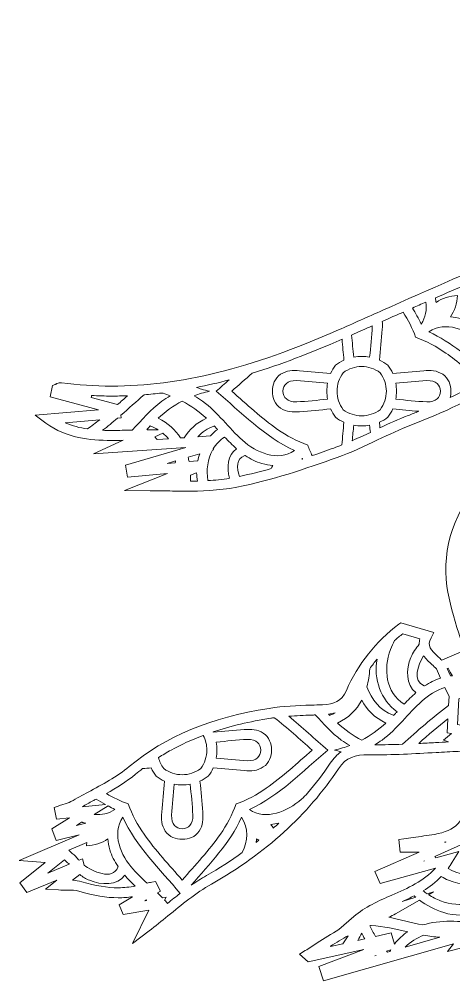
# Model space of a CAD drawing. Header units: inches. Extents: x 95 to 3545, y -2258 to -163.
# Drawn here: x 2545 to 2933, y -1029 to -171 of the extents above; entities that cross this region are included whole.
import ezdxf

# ---------------------------------------------------------------- set-up
doc = ezdxf.new("R2010")
doc.units = ezdxf.units.IN
doc.header["$MEASUREMENT"] = 0
doc.layers.add('Layer 1', color=7, linetype='Continuous')

msp = doc.modelspace()

# ---------------------------------------------------------------- linework, layer by layer
at = {"layer": 'Layer 1', "lineweight": 0}
for points, knots in [([(3521.38, -534.23), (3526.82, -531.98), (3532.61, -528.93), (3534.27, -523.34), (3535.29, -519.93), (3534.53, -516.33), (3532.02, -512.67), (3528.25, -507.17), (3519.97, -505.53), (3513.31, -504.21), (3513.31, -504.21), (3512.37, -504.03), (3512.37, -504.03), (3509.08, -503.36), (3505.74, -505.08), (3503.03, -506.59), (3502.06, -507.14), (3501.14, -507.65), (3500.36, -507.97), (3500.36, -507.97), (3479.9, -516.25), (3479.9, -516.25), (3450.61, -528.13), (3420.32, -540.41), (3390.45, -552.28), (3387.84, -553.32), (3384.33, -553.64), (3382.8, -553.01), (3377.04, -550.64), (3371.25, -548.32), (3365.46, -545.99), (3346.1, -538.21), (3326.07, -530.17), (3307.36, -520.57), (3303.6, -518.64), (3299.79, -516.76), (3295.98, -514.88), (3269.28, -501.73), (3244.06, -489.31), (3233.09, -458.77), (3230.3, -451.02), (3225.2, -444.37), (3220.26, -437.95), (3216.58, -433.16), (3213.1, -428.63), (3210.55, -423.72), (3208.19, -419.21), (3207.74, -411.55), (3209.52, -406.3), (3210.75, -402.69), (3212.98, -401.01), (3216.57, -401.01), (3218.54, -401.01), (3220.88, -401.55), (3223.33, -402.56), (3230.59, -405.56), (3238.34, -408.51), (3246.11, -408.78), (3246.11, -408.78), (3246.52, -408.79), (3246.52, -408.79), (3251.25, -408.79), (3256.51, -406.02), (3262.63, -400.31), (3265.09, -398.02), (3265.21, -393.88), (3265.06, -391.62), (3264.83, -388.09), (3263.77, -385.63), (3261.9, -384.29), (3255.98, -380.05), (3256.84, -376.67), (3259.33, -369.43), (3259.71, -368.33), (3260.1, -367.21), (3260.45, -366.07), (3260.45, -366.07), (3289.01, -369.2), (3289.01, -369.2), (3289.01, -369.2), (3272.89, -334.78), (3272.89, -334.78), (3301.09, -331.7), (3329.45, -326.88), (3346.44, -294.35), (3346.44, -294.35), (3350.7, -286.21), (3350.7, -286.21), (3350.7, -286.21), (3341.67, -287.92), (3341.67, -287.92), (3313.94, -293.17), (3287.84, -291.15), (3254.61, -280.87), (3250.79, -279.68), (3246.52, -276.57), (3245.67, -274.33), (3237.63, -253.2), (3228.52, -229.25), (3221.98, -205.38), (3218.17, -191.48), (3209.69, -183.66), (3195.29, -180.79), (3186.81, -179.1), (3178.04, -178.31), (3169.78, -177.64), (3160.74, -176.92), (3151.69, -176.08), (3142.65, -175.24), (3119.08, -173.06), (3094.72, -170.8), (3070.64, -170.6), (3070.64, -170.6), (3069.75, -170.59), (3069.75, -170.59), (3055.81, -170.59), (3041.84, -173.38), (3028.33, -176.07), (3022.28, -177.28), (3016.02, -178.53), (3009.91, -179.49), (3009.91, -179.49), (3006.37, -180.05), (3006.37, -180.05), (3006.37, -180.05), (3005.64, -192.78), (3005.64, -192.78), (3005.64, -192.78), (3008.44, -194.03), (3008.44, -194.03), (3009.91, -194.69), (3011.36, -195.45), (3012.8, -196.2), (3016.34, -198.04), (3019.99, -199.95), (3024.14, -200.73), (3053.79, -206.3), (3088.37, -214.51), (3120.1, -233.22), (3128.78, -238.34), (3132.02, -243.64), (3131.65, -252.12), (3131.24, -261.62), (3129.01, -271.37), (3126.54, -281.35), (3125.84, -282.01), (3123.76, -283.05), (3122.6, -283.63), (3122.09, -283.88), (3121.6, -284.13), (3121.14, -284.37), (3116.27, -286.91), (3111.09, -289.3), (3106.08, -291.61), (3095.15, -296.64), (3083.85, -301.84), (3074.26, -309.36), (3070.74, -312.12), (3067.27, -315.01), (3063.92, -317.8), (3049.32, -329.96), (3035.53, -341.45), (3016.12, -344.13), (3016.12, -344.13), (3011.32, -344.79), (3011.32, -344.79), (3011.32, -344.79), (3014.38, -358.37), (3014.38, -358.37), (3014.38, -358.37), (3042.92, -356.17), (3042.92, -356.17), (3042.92, -356.17), (3040.04, -358.27), (3040.04, -358.27), (3040.04, -358.27), (3054.23, -361.26), (3054.23, -361.26), (3052.55, -361.6), (3050.87, -361.95), (3049.2, -362.28), (3030.65, -366.05), (3013.12, -369.61), (2996.34, -376.3), (2953.74, -393.26), (2911.15, -412.21), (2869.96, -430.53), (2856.78, -436.4), (2843.6, -442.26), (2830.4, -448.07), (2751.53, -482.79), (2689.02, -498.27), (2627.72, -498.27), (2612.79, -498.27), (2597.78, -497.29), (2583.1, -495.37), (2583.1, -495.37), (2582.27, -495.31), (2582.27, -495.31), (2580.56, -495.31), (2579.17, -495.97), (2578.15, -496.45), (2577.9, -496.57), (2577.65, -496.7), (2577.4, -496.78), (2577.4, -496.78), (2575.04, -497.6), (2575.04, -497.6), (2575.04, -497.6), (2572.83, -507.82), (2572.83, -507.82), (2572.83, -507.82), (2615.96, -519.45), (2615.96, -519.45), (2615.96, -519.45), (2559.37, -524.36), (2559.37, -524.36), (2559.37, -524.36), (2569.1, -531.37), (2569.1, -531.37), (2587.91, -544.94), (2608.24, -546.81), (2627.4, -546.81), (2630.94, -546.81), (2634.56, -546.74), (2638.15, -546.65), (2638.15, -546.65), (2611.52, -558.85), (2611.52, -558.85), (2611.52, -558.85), (2693.92, -553.21), (2693.92, -553.21), (2693.92, -553.21), (2640.17, -568.94), (2640.17, -568.94), (2640.17, -568.94), (2641.94, -579.7), (2641.94, -579.7), (2641.94, -579.7), (2677.66, -576.45), (2677.66, -576.45), (2677.66, -576.45), (2639.38, -591.45), (2639.38, -591.45), (2639.38, -591.45), (2662.31, -591.68), (2662.31, -591.68), (2666.55, -591.72), (2670.8, -591.8), (2675.05, -591.87), (2681.45, -591.99), (2687.86, -592.11), (2694.24, -592.11), (2706.84, -592.11), (2723.39, -591.7), (2739.55, -588.55), (2770.57, -582.49), (2800.89, -572.1), (2829.28, -561.98), (2841.67, -557.56), (2853.71, -551.86), (2865.36, -546.34), (2875.24, -541.66), (2885.46, -536.82), (2895.73, -532.86), (2922.91, -522.37), (2951.69, -509.93), (2978, -490.06), (2990.62, -480.53), (3002.52, -476.28), (3016.58, -476.28), (3016.63, -476.28), (3016.67, -476.28), (3016.72, -476.28), (3015.61, -478.27), (3014.52, -480.22), (3013.45, -482.14), (3008.76, -490.53), (3004.4, -498.32), (3000.15, -506.18), (2996.3, -513.27), (2992.52, -520.41), (2988.75, -527.55), (2985.39, -533.9), (2982.03, -540.26), (2978.62, -546.58), (2976.89, -549.79), (2975.28, -553.11), (2973.72, -556.33), (2970, -564), (2966.48, -571.25), (2961.48, -577.15), (2933.72, -609.84), (2922.53, -642.55), (2927.27, -677.15), (2929.22, -691.36), (2933.42, -704.81), (2937.87, -719.05), (2939.44, -724.06), (2941.04, -729.2), (2942.54, -734.38), (2942.54, -734.38), (2922.65, -743.02), (2922.65, -743.02), (2921.69, -742.09), (2920.7, -741.19), (2919.74, -740.31), (2912.55, -733.73), (2909.26, -730.25), (2913.05, -723.15), (2913.05, -723.15), (2915.63, -718.31), (2915.63, -718.31), (2915.63, -718.31), (2886, -709.7), (2886, -709.7), (2886, -709.7), (2884.22, -711.03), (2884.22, -711.03), (2863.9, -726.25), (2847.71, -746.68), (2837.41, -770.11), (2833, -780.14), (2826.32, -782.37), (2816.26, -782.82), (2812.85, -782.98), (2809.43, -783.1), (2806.01, -783.22), (2793.68, -783.67), (2780.93, -784.13), (2768.5, -786.1), (2715.98, -794.41), (2676.22, -810.94), (2643.4, -838.12), (2632.57, -847.09), (2619.51, -854.1), (2606.88, -860.89), (2601.8, -863.61), (2596.55, -866.43), (2591.47, -869.36), (2589.43, -870.53), (2586.91, -871.27), (2584.24, -872.06), (2582.86, -872.46), (2581.48, -872.87), (2580.13, -873.34), (2580.13, -873.34), (2576.5, -874.6), (2576.5, -874.6), (2576.5, -874.6), (2578.46, -885.03), (2578.46, -885.03), (2578.46, -885.03), (2590.17, -883.95), (2590.17, -883.95), (2590.17, -883.95), (2574.49, -893.57), (2574.49, -893.57), (2574.49, -893.57), (2578.16, -904.03), (2578.16, -904.03), (2578.16, -904.03), (2598.72, -899.19), (2598.72, -899.19), (2598.72, -899.19), (2545.29, -922.1), (2545.29, -922.1), (2545.29, -922.1), (2568.44, -923.81), (2568.44, -923.81), (2568.44, -923.81), (2545.72, -942), (2545.72, -942), (2545.72, -942), (2552.2, -950.54), (2552.2, -950.54), (2552.2, -950.54), (2578.76, -939.63), (2578.76, -939.63), (2578.76, -939.63), (2568.78, -947.58), (2568.78, -947.58), (2568.78, -947.58), (2580.38, -948.27), (2580.38, -948.27), (2582.99, -948.42), (2585.43, -948.45), (2587.74, -948.47), (2591.95, -948.5), (2595.59, -948.53), (2598.64, -949.44), (2611.94, -953.41), (2623.09, -955.26), (2633.74, -955.26), (2638.09, -955.25), (2642.29, -954.95), (2646.4, -954.32), (2646.4, -954.32), (2634.59, -961.55), (2634.59, -961.55), (2634.59, -961.55), (2638.09, -970.3), (2638.09, -970.3), (2638.09, -970.3), (2660.88, -966.39), (2660.88, -966.39), (2660.88, -966.39), (2646.54, -996.13), (2646.54, -996.13), (2646.54, -996.13), (2661.32, -984.87), (2661.32, -984.87), (2666.92, -980.6), (2672.58, -975.97), (2678.06, -971.49), (2690.35, -961.45), (2703.05, -951.07), (2716.87, -943.16), (2765.68, -915.19), (2802.83, -881.48), (2830.42, -840.1), (2837.5, -829.49), (2845.09, -827.54), (2857.48, -827.54), (2857.48, -827.54), (2858.75, -827.55), (2858.75, -827.55), (2878.39, -827.74), (2898.32, -826.63), (2917.58, -825.56), (2924.16, -825.19), (2930.75, -824.82), (2937.33, -824.5), (2939.62, -824.39), (2941.36, -823.21), (2943.04, -822.07), (2943.72, -821.6), (2944.5, -821.06), (2945.45, -820.52), (2945.45, -820.52), (2953.71, -815.79), (2953.71, -815.79), (2953.71, -815.79), (2942.05, -811.47), (2942.05, -811.47), (2942.05, -811.47), (2951.73, -803.66), (2951.73, -803.66), (2951.73, -803.66), (2936.79, -800.64), (2936.79, -800.64), (2936.79, -800.64), (2937.91, -777.55), (2937.91, -777.55), (2937.91, -777.55), (2966.54, -765.26), (2966.54, -765.26), (2965.23, -796.51), (2961.71, -832.41), (2948.64, -867.75), (2941.56, -886.88), (2935.46, -895.4), (2915.99, -898.64), (2909.77, -899.68), (2903.38, -900.54), (2897.2, -901.37), (2894.33, -901.75), (2891.47, -902.14), (2888.62, -902.54), (2888.62, -902.54), (2884.42, -903.14), (2884.42, -903.14), (2884.42, -903.14), (2885.47, -914.63), (2885.47, -914.63), (2885.47, -914.63), (2902.45, -914.63), (2902.45, -914.63), (2902.45, -914.63), (2862.77, -931.94), (2862.77, -931.94), (2862.77, -931.94), (2867.67, -942.47), (2867.67, -942.47), (2867.67, -942.47), (2916.97, -928.92), (2916.97, -928.92), (2906.33, -940.55), (2892.55, -946.57), (2878.14, -952.86), (2866.32, -958.03), (2854.1, -963.37), (2844.05, -972.08), (2844.05, -972.08), (2830.78, -983.56), (2830.78, -983.56), (2824.13, -987.31), (2817.73, -991.49), (2811.49, -995.57), (2807.91, -997.91), (2804.34, -1000.24), (2800.73, -1002.49), (2800.73, -1002.49), (2795.51, -1005.74), (2795.51, -1005.74), (2795.51, -1005.74), (2803.43, -1012.38), (2803.43, -1012.38), (2803.43, -1012.38), (2852.94, -1001.35), (2852.94, -1001.35), (2852.94, -1001.35), (2812.73, -1016.63), (2812.73, -1016.63), (2812.73, -1016.63), (2816.88, -1029.41), (2816.88, -1029.41), (2816.88, -1029.41), (2933.21, -996.41), (2933.21, -996.41), (2933.21, -996.41), (2927.83, -1003.23), (2927.83, -1003.23), (2927.83, -1003.23), (2940.65, -999.89), (2940.65, -999.89), (2948.53, -997.83), (2956.49, -995.77), (2964.49, -993.7), (2982.55, -989.03), (3001.23, -984.2), (3019.68, -979.2), (3019.68, -979.2), (3020.32, -979.03), (3020.32, -979.03), (3052.51, -970.31), (3085.78, -961.3), (3110.7, -933.87), (3122.8, -920.55), (3135.99, -907.73), (3148.75, -895.33), (3158.26, -886.08), (3168.1, -876.51), (3177.47, -866.77), (3184.84, -859.1), (3191.21, -850.44), (3197.37, -842.07), (3199.38, -839.34), (3201.39, -836.61), (3203.43, -833.92), (3206.23, -830.22), (3208.91, -826.38), (3211.51, -822.66), (3214.93, -817.75), (3218.47, -812.68), (3222.24, -808.02), (3242.17, -783.42), (3251.35, -755.71), (3247.42, -732.01), (3244.19, -712.49), (3232.5, -696.27), (3212.67, -683.8), (3208.83, -681.38), (3205.13, -678.54), (3201.15, -675.33), (3201.15, -675.33), (3212.65, -672.09), (3212.65, -672.09), (3238.04, -664.95), (3262.66, -656.29), (3287.89, -645.61), (3292.41, -643.7), (3295.47, -639.84), (3298.42, -636.11), (3300.01, -634.1), (3301.5, -632.22), (3303.11, -630.77), (3303.11, -630.77), (3304.41, -629.59), (3304.41, -629.59), (3307.41, -626.86), (3310.82, -623.76), (3313.68, -623.24), (3319.93, -622.12), (3326.48, -621.47), (3332.81, -620.83), (3342.52, -619.87), (3352.55, -618.87), (3362.15, -616.16), (3372.94, -613.12), (3386.9, -606.25), (3393.73, -596.07), (3400.93, -585.35), (3409.63, -580.26), (3421.35, -575.54), (3444.09, -566.37), (3467.1, -556.79), (3489.35, -547.53), (3500.02, -543.09), (3510.7, -538.65), (3521.38, -534.23)], [0, 0, 0, 0, 1, 1, 1, 2, 2, 2, 3, 3, 3, 4, 4, 4, 5, 5, 5, 6, 6, 6, 7, 7, 7, 8, 8, 8, 9, 9, 9, 10, 10, 10, 11, 11, 11, 12, 12, 12, 13, 13, 13, 14, 14, 14, 15, 15, 15, 16, 16, 16, 17, 17, 17, 18, 18, 18, 19, 19, 19, 20, 20, 20, 21, 21, 21, 22, 22, 22, 23, 23, 23, 24, 24, 24, 25, 25, 25, 26, 26, 26, 27, 27, 27, 28, 28, 28, 29, 29, 29, 30, 30, 30, 31, 31, 31, 32, 32, 32, 33, 33, 33, 34, 34, 34, 35, 35, 35, 36, 36, 36, 37, 37, 37, 38, 38, 38, 39, 39, 39, 40, 40, 40, 41, 41, 41, 42, 42, 42, 43, 43, 43, 44, 44, 44, 45, 45, 45, 46, 46, 46, 47, 47, 47, 48, 48, 48, 49, 49, 49, 50, 50, 50, 51, 51, 51, 52, 52, 52, 53, 53, 53, 54, 54, 54, 55, 55, 55, 56, 56, 56, 57, 57, 57, 58, 58, 58, 59, 59, 59, 60, 60, 60, 61, 61, 61, 62, 62, 62, 63, 63, 63, 64, 64, 64, 65, 65, 65, 66, 66, 66, 67, 67, 67, 68, 68, 68, 69, 69, 69, 70, 70, 70, 71, 71, 71, 72, 72, 72, 73, 73, 73, 74, 74, 74, 75, 75, 75, 76, 76, 76, 77, 77, 77, 78, 78, 78, 79, 79, 79, 80, 80, 80, 81, 81, 81, 82, 82, 82, 83, 83, 83, 84, 84, 84, 85, 85, 85, 86, 86, 86, 87, 87, 87, 88, 88, 88, 89, 89, 89, 90, 90, 90, 91, 91, 91, 92, 92, 92, 93, 93, 93, 94, 94, 94, 95, 95, 95, 96, 96, 96, 97, 97, 97, 98, 98, 98, 99, 99, 99, 100, 100, 100, 101, 101, 101, 102, 102, 102, 103, 103, 103, 104, 104, 104, 105, 105, 105, 106, 106, 106, 107, 107, 107, 108, 108, 108, 109, 109, 109, 110, 110, 110, 111, 111, 111, 112, 112, 112, 113, 113, 113, 114, 114, 114, 115, 115, 115, 116, 116, 116, 117, 117, 117, 118, 118, 118, 119, 119, 119, 120, 120, 120, 121, 121, 121, 122, 122, 122, 123, 123, 123, 124, 124, 124, 125, 125, 125, 126, 126, 126, 127, 127, 127, 128, 128, 128, 129, 129, 129, 130, 130, 130, 131, 131, 131, 132, 132, 132, 133, 133, 133, 134, 134, 134, 135, 135, 135, 136, 136, 136, 137, 137, 137, 138, 138, 138, 139, 139, 139, 140, 140, 140, 141, 141, 141, 142, 142, 142, 143, 143, 143, 144, 144, 144, 145, 145, 145, 146, 146, 146, 147, 147, 147, 148, 148, 148, 149, 149, 149, 150, 150, 150, 151, 151, 151, 152, 152, 152, 153, 153, 153, 154, 154, 154, 155, 155, 155, 156, 156, 156, 157, 157, 157, 158, 158, 158, 159, 159, 159, 160, 160, 160, 161, 161, 161, 162, 162, 162, 163, 163, 163, 164, 164, 164, 165, 165, 165, 166, 166, 166, 167, 167, 167, 168, 168, 168, 169, 169, 169, 170, 170, 170, 171, 171, 171, 172, 172, 172, 173, 173, 173, 174, 174, 174, 175, 175, 175, 176, 176, 176, 177, 177, 177, 178, 178, 178, 179, 179, 179, 180, 180, 180, 181, 181, 181, 182, 182, 182, 183, 183, 183, 184, 184, 184, 185, 185, 185, 186, 186, 186, 187, 187, 187, 188, 188, 188, 189, 189, 189, 190, 190, 190, 191, 191, 191, 192, 192, 192, 193, 193, 193, 194, 194, 194, 195, 195, 195, 196, 196, 196, 197, 197, 197, 198, 198, 198, 199, 199, 199, 200, 200, 200, 200]), ([(2946.1, -407.84), (2948.87, -409.89), (2951.43, -412.18), (2953.59, -414.85), (2958.72, -421.18), (2968.48, -440.8), (2955.6, -445.31), (2955.45, -445.37), (2955.32, -445.44), (2955.18, -445.51), (2950.56, -442.35), (2945.6, -439.79), (2940.21, -438.23), (2936.93, -437.28), (2933.62, -436.68), (2930.33, -436.42), (2934.39, -430.94), (2936.09, -424.27), (2936.67, -417.28), (2929.68, -417.86), (2923.01, -419.56), (2917.53, -423.62), (2917.42, -422.23), (2917.22, -420.84), (2916.99, -419.45), (2926.44, -415.3), (2935.94, -411.17), (2945.47, -407.07), (2945.67, -407.34), (2945.91, -407.58), (2946.1, -407.84)], [0, 0, 0, 0, 1, 1, 1, 2, 2, 2, 3, 3, 3, 4, 4, 4, 5, 5, 5, 6, 6, 6, 7, 7, 7, 8, 8, 8, 9, 9, 9, 10, 10, 10, 10]), ([(2904.17, -442.81), (2901.88, -437.86), (2899.27, -433.12), (2896.41, -428.53), (2900.39, -426.76), (2904.38, -425), (2908.38, -423.23), (2909.32, -430.01), (2908.29, -436.81), (2904.17, -442.81)], [0, 0, 0, 0, 1, 1, 1, 2, 2, 2, 3, 3, 3, 3]), ([(2930.09, -508.5), (2930.56, -506.68), (2930.8, -504.78), (2930.82, -502.83), (2930.75, -496.93), (2928.91, -491.38), (2923.53, -487.75), (2918.31, -484.23), (2912.67, -483.97), (2906.55, -484.51), (2897.32, -485.33), (2888.09, -486.14), (2878.86, -486.96), (2877.68, -484.35), (2876.19, -481.86), (2874.38, -479.57), (2872.09, -477.75), (2869.6, -476.26), (2866.99, -475.09), (2867.8, -465.86), (2868.62, -456.63), (2869.43, -447.4), (2869.64, -445.01), (2869.73, -442.7), (2869.55, -440.46), (2870.89, -439.86), (2872.24, -439.27), (2873.58, -438.67), (2878.41, -436.52), (2883.25, -434.37), (2888.12, -432.21), (2892.55, -439.17), (2896.42, -446.75), (2899.26, -454.69), (2908.9, -458.14), (2918.08, -463.07), (2926.18, -468.74), (2937, -476.31), (2946.96, -484.99), (2956.85, -493.74), (2948.08, -499.25), (2939.11, -504.13), (2930.09, -508.5)], [0, 0, 0, 0, 1, 1, 1, 2, 2, 2, 3, 3, 3, 4, 4, 4, 5, 5, 5, 6, 6, 6, 7, 7, 7, 8, 8, 8, 9, 9, 9, 10, 10, 10, 11, 11, 11, 12, 12, 12, 13, 13, 13, 14, 14, 14, 14]), ([(2851.11, -448.63), (2854.26, -447.23), (2857.42, -445.84), (2860.57, -444.44), (2860.56, -444.56), (2860.58, -444.65), (2860.58, -444.77), (2860.3, -453.96), (2859.09, -463.22), (2858.19, -472.39), (2855.86, -471.99), (2853.49, -471.8), (2851.11, -471.82), (2851.11, -471.82), (2851.11, -471.82), (2851.11, -471.82), (2848.74, -471.8), (2846.37, -471.99), (2844.04, -472.39), (2843.4, -465.83), (2842.6, -459.22), (2842.1, -452.63), (2845.1, -451.3), (2848.11, -449.96), (2851.11, -448.63)], [0, 0, 0, 0, 1, 1, 1, 2, 2, 2, 3, 3, 3, 4, 4, 4, 5, 5, 5, 6, 6, 6, 7, 7, 7, 8, 8, 8, 8]), ([(2911.14, -449.78), (2925.84, -439.69), (2945.3, -447.92), (2957.6, -459.02), (2964.66, -465.37), (2970.91, -472.64), (2977.48, -479.54), (2975.86, -480.61), (2974.25, -481.74), (2972.63, -482.96), (2970.04, -484.91), (2967.41, -486.74), (2964.77, -488.56), (2948.15, -473.84), (2931.35, -459.13), (2911.14, -449.78)], [0, 0, 0, 0, 1, 1, 1, 2, 2, 2, 3, 3, 3, 4, 4, 4, 5, 5, 5, 5]), ([(2802.96, -550.98), (2793.33, -547.53), (2784.15, -542.6), (2776.04, -536.93), (2761.46, -526.72), (2748.46, -514.51), (2735.03, -502.83), (2741.14, -497.52), (2747.17, -492.1), (2753.29, -486.81), (2778.43, -479.04), (2804.95, -468.99), (2833.59, -456.39), (2834.14, -462.63), (2834.69, -468.86), (2835.24, -475.09), (2832.62, -476.26), (2830.14, -477.75), (2827.85, -479.57), (2826.03, -481.86), (2824.54, -484.35), (2823.37, -486.96), (2814.14, -486.14), (2804.91, -485.33), (2795.68, -484.51), (2789.55, -483.97), (2783.92, -484.23), (2778.7, -487.75), (2773.32, -491.38), (2771.47, -496.93), (2771.41, -502.83), (2771.47, -508.74), (2773.32, -514.29), (2778.7, -517.92), (2783.92, -521.44), (2789.55, -521.7), (2795.68, -521.15), (2804.91, -520.34), (2814.14, -519.52), (2823.37, -518.71), (2824.54, -521.32), (2826.03, -523.81), (2827.85, -526.1), (2830.14, -527.92), (2832.62, -529.41), (2835.24, -530.58), (2834.64, -537.34), (2834.05, -544.09), (2833.45, -550.85), (2831.07, -551.79), (2828.69, -552.74), (2826.29, -553.59), (2819.93, -555.86), (2813.46, -558.14), (2806.92, -560.38), (2805.47, -557.3), (2804.11, -554.18), (2802.96, -550.98)], [0, 0, 0, 0, 1, 1, 1, 2, 2, 2, 3, 3, 3, 4, 4, 4, 5, 5, 5, 6, 6, 6, 7, 7, 7, 8, 8, 8, 9, 9, 9, 10, 10, 10, 11, 11, 11, 12, 12, 12, 13, 13, 13, 14, 14, 14, 15, 15, 15, 16, 16, 16, 17, 17, 17, 18, 18, 18, 19, 19, 19, 19]), ([(2867.65, -486.3), (2871.28, -491.25), (2873.11, -497.01), (2873.13, -502.83), (2873.11, -508.66), (2871.28, -514.42), (2867.65, -519.37), (2862.7, -523), (2856.94, -524.83), (2851.11, -524.86), (2851.11, -524.86), (2851.11, -524.86), (2851.11, -524.86), (2845.29, -524.83), (2839.53, -523), (2834.57, -519.37), (2830.94, -514.42), (2829.12, -508.66), (2829.09, -502.83), (2829.12, -497.01), (2830.94, -491.25), (2834.57, -486.3), (2839.53, -482.67), (2845.29, -480.84), (2851.11, -480.81), (2851.11, -480.81), (2851.11, -480.81), (2851.11, -480.81), (2856.94, -480.84), (2862.7, -482.67), (2867.65, -486.3)], [0, 0, 0, 0, 1, 1, 1, 2, 2, 2, 3, 3, 3, 4, 4, 4, 5, 5, 5, 6, 6, 6, 7, 7, 7, 8, 8, 8, 9, 9, 9, 10, 10, 10, 10]), ([(2791.08, -555.89), (2776.39, -565.98), (2756.93, -557.75), (2744.62, -546.65), (2732.32, -535.56), (2722.49, -521.67), (2709.06, -511.83), (2706.61, -510.04), (2704.11, -508.4), (2701.56, -506.89), (2703.63, -506.11), (2705.75, -505.38), (2707.94, -504.72), (2710.32, -504.01), (2712.72, -503.39), (2715.13, -502.83), (2715.13, -502.83), (2715.13, -502.83), (2715.13, -502.83), (2712.72, -502.28), (2710.32, -501.66), (2707.94, -500.95), (2706.44, -500.5), (2705, -500), (2703.56, -499.5), (2713.13, -497.6), (2722.85, -495.34), (2732.77, -492.7), (2728.89, -496.13), (2725, -499.53), (2721.06, -502.83), (2743.44, -521.63), (2764.26, -543.47), (2791.08, -555.89)], [0, 0, 0, 0, 1, 1, 1, 2, 2, 2, 3, 3, 3, 4, 4, 4, 5, 5, 5, 6, 6, 6, 7, 7, 7, 8, 8, 8, 9, 9, 9, 10, 10, 10, 11, 11, 11, 11]), ([(2820.67, -509.91), (2811.5, -510.81), (2802.23, -512.02), (2793.05, -512.3), (2784.35, -512.56), (2781.23, -508.39), (2780.8, -502.83), (2781.23, -497.28), (2784.35, -493.11), (2793.05, -493.37), (2802.23, -493.65), (2811.5, -494.86), (2820.67, -495.76), (2820.27, -498.09), (2820.08, -500.46), (2820.1, -502.83), (2820.08, -505.21), (2820.27, -507.58), (2820.67, -509.91)], [0, 0, 0, 0, 1, 1, 1, 2, 2, 2, 3, 3, 3, 4, 4, 4, 5, 5, 5, 6, 6, 6, 6]), ([(2881.55, -495.76), (2890.73, -494.86), (2899.99, -493.65), (2909.18, -493.37), (2917.88, -493.11), (2921, -497.28), (2921.43, -502.83), (2921, -508.39), (2917.88, -512.56), (2909.18, -512.3), (2899.99, -512.02), (2890.73, -510.81), (2881.55, -509.91), (2881.96, -507.58), (2882.15, -505.21), (2882.13, -502.83), (2882.15, -500.46), (2881.96, -498.09), (2881.55, -495.76)], [0, 0, 0, 0, 1, 1, 1, 2, 2, 2, 3, 3, 3, 4, 4, 4, 5, 5, 5, 6, 6, 6, 6]), ([(2609.94, -506.67), (2615.86, -506.97), (2621.79, -507.17), (2627.72, -507.17), (2632.49, -507.17), (2637.27, -507.05), (2642.06, -506.87), (2639.04, -509.52), (2636.04, -512.18), (2633.02, -514.83), (2633.02, -514.83), (2609.55, -508.5), (2609.55, -508.5), (2609.7, -507.9), (2609.84, -507.29), (2609.94, -506.67)], [0, 0, 0, 0, 1, 1, 1, 2, 2, 2, 3, 3, 3, 4, 4, 4, 5, 5, 5, 5]), ([(2619.74, -537.76), (2624.26, -534.28), (2628.67, -530.64), (2633.02, -526.91), (2633.02, -526.91), (2636.28, -526.63), (2636.28, -526.63), (2636.28, -526.63), (2636.05, -524.3), (2636.05, -524.3), (2643.05, -518.22), (2649.93, -511.99), (2656.92, -505.98), (2662.15, -505.57), (2667.39, -505.07), (2672.67, -504.44), (2673.02, -504.54), (2673.39, -504.61), (2673.75, -504.72), (2675.94, -505.38), (2678.06, -506.11), (2680.13, -506.89), (2677.58, -508.4), (2675.08, -510.04), (2672.63, -511.83), (2662.7, -519.11), (2654.74, -528.59), (2646.29, -537.52), (2645.25, -537.55), (2644.19, -537.57), (2643.16, -537.6), (2637.71, -537.76), (2632.56, -537.9), (2627.4, -537.9), (2624.87, -537.9), (2622.31, -537.85), (2619.74, -537.76)], [0, 0, 0, 0, 1, 1, 1, 2, 2, 2, 3, 3, 3, 4, 4, 4, 5, 5, 5, 6, 6, 6, 7, 7, 7, 8, 8, 8, 9, 9, 9, 10, 10, 10, 11, 11, 11, 12, 12, 12, 12]), ([(2689.24, -544.6), (2684.72, -537.27), (2678.25, -531.15), (2669.23, -527.03), (2675.91, -520.93), (2682.98, -515.81), (2690.84, -511.69), (2698.71, -515.81), (2705.78, -520.93), (2712.46, -527.03), (2703.53, -531.11), (2697.11, -537.15), (2692.59, -544.37), (2692.59, -544.37), (2689.24, -544.6), (2689.24, -544.6)], [0, 0, 0, 0, 1, 1, 1, 2, 2, 2, 3, 3, 3, 4, 4, 4, 5, 5, 5, 5]), ([(2866.99, -530.58), (2869.6, -529.41), (2872.09, -527.92), (2874.38, -526.1), (2876.19, -523.81), (2877.68, -521.32), (2878.86, -518.71), (2886.62, -519.4), (2894.39, -520.08), (2902.15, -520.77), (2898.92, -522.06), (2895.71, -523.32), (2892.52, -524.55), (2884, -527.84), (2875.61, -531.67), (2867.43, -535.52), (2867.28, -533.87), (2867.13, -532.23), (2866.99, -530.58)], [0, 0, 0, 0, 1, 1, 1, 2, 2, 2, 3, 3, 3, 4, 4, 4, 5, 5, 5, 6, 6, 6, 6]), ([(2586.2, -530.97), (2586.2, -530.97), (2617.12, -528.29), (2617.12, -528.29), (2613.54, -531.15), (2609.9, -533.92), (2606.15, -536.57), (2599.43, -535.56), (2592.73, -533.86), (2586.2, -530.97)], [0, 0, 0, 0, 1, 1, 1, 2, 2, 2, 3, 3, 3, 3]), ([(2659.58, -537.29), (2659.47, -537.21), (2659.38, -537.12), (2659.27, -537.04), (2659.59, -536.7), (2659.9, -536.35), (2660.22, -536.01), (2660.89, -535.28), (2661.57, -534.57), (2662.25, -533.86), (2662.38, -533.92), (2662.49, -533.99), (2662.63, -534.04), (2665.04, -534.9), (2667.26, -536), (2669.32, -537.27), (2669.32, -537.27), (2659.58, -537.29), (2659.58, -537.29)], [0, 0, 0, 0, 1, 1, 1, 2, 2, 2, 3, 3, 3, 4, 4, 4, 5, 5, 5, 6, 6, 6, 6]), ([(2666.36, -543.51), (2666.36, -543.51), (2673.44, -540.27), (2673.44, -540.27), (2675.27, -541.8), (2676.95, -543.5), (2678.45, -545.34), (2678.45, -545.34), (2668.42, -546.03), (2668.42, -546.03), (2667.77, -545.17), (2667.08, -544.33), (2666.36, -543.51)], [0, 0, 0, 0, 1, 1, 1, 2, 2, 2, 3, 3, 3, 4, 4, 4, 4]), ([(2715.99, -542.77), (2715.99, -542.77), (2704.78, -543.54), (2704.78, -543.54), (2708.59, -539.41), (2713.3, -536.1), (2719.06, -534.04), (2719.2, -533.99), (2719.31, -533.92), (2719.44, -533.86), (2720.12, -534.57), (2720.8, -535.28), (2721.47, -536.01), (2721.78, -536.35), (2722.1, -536.7), (2722.42, -537.04), (2720.05, -538.74), (2717.93, -540.68), (2715.99, -542.77)], [0, 0, 0, 0, 1, 1, 1, 2, 2, 2, 3, 3, 3, 4, 4, 4, 5, 5, 5, 6, 6, 6, 6]), ([(2851.11, -543.18), (2848.3, -544.48), (2845.47, -545.76), (2842.62, -547.01), (2843.07, -542.43), (2843.59, -537.84), (2844.04, -533.28), (2846.37, -533.68), (2848.74, -533.87), (2851.11, -533.85), (2851.11, -533.85), (2851.11, -533.85), (2851.11, -533.85), (2853.49, -533.87), (2855.86, -533.68), (2858.19, -533.28), (2858.39, -535.37), (2858.62, -537.47), (2858.84, -539.57), (2856.28, -540.78), (2853.71, -541.98), (2851.11, -543.18)], [0, 0, 0, 0, 1, 1, 1, 2, 2, 2, 3, 3, 3, 4, 4, 4, 5, 5, 5, 6, 6, 6, 7, 7, 7, 7]), ([(2717.81, -555.5), (2717.81, -555.5), (2718.68, -555.24), (2718.68, -555.24), (2718.68, -555.24), (2718.52, -554.27), (2718.52, -554.27), (2720.98, -550.25), (2724.31, -546.66), (2728.68, -543.78), (2732.06, -547.35), (2735.59, -550.9), (2739.33, -554.16), (2731.34, -559.95), (2730.53, -571), (2733.12, -580.63), (2726.61, -581.68), (2720.09, -582.31), (2713.86, -582.68), (2712.28, -573.19), (2713.35, -563.54), (2717.81, -555.5)], [0, 0, 0, 0, 1, 1, 1, 2, 2, 2, 3, 3, 3, 4, 4, 4, 5, 5, 5, 6, 6, 6, 7, 7, 7, 7]), ([(2684.86, -565.14), (2684.76, -565.71), (2684.67, -566.29), (2684.57, -566.87), (2684.57, -566.87), (2677.41, -567.53), (2677.41, -567.53), (2677.4, -567.46), (2677.39, -567.4), (2677.38, -567.33), (2677.38, -567.33), (2684.86, -565.14), (2684.86, -565.14)], [0, 0, 0, 0, 1, 1, 1, 2, 2, 2, 3, 3, 3, 4, 4, 4, 4]), ([(2704.74, -565.03), (2704.74, -565.03), (2696.93, -565.75), (2696.93, -565.75), (2696.7, -564.43), (2696.43, -563.13), (2696.13, -561.84), (2696.13, -561.84), (2706.46, -558.82), (2706.46, -558.82), (2705.75, -560.85), (2705.17, -562.92), (2704.74, -565.03)], [0, 0, 0, 0, 1, 1, 1, 2, 2, 2, 3, 3, 3, 4, 4, 4, 4]), ([(2746.63, -560.36), (2746.78, -560.3), (2746.9, -560.23), (2747.04, -560.16), (2751.67, -563.32), (2756.62, -565.88), (2762.02, -567.44), (2765.3, -568.39), (2768.61, -568.99), (2771.9, -569.25), (2771.25, -570.13), (2770.68, -571.06), (2770.14, -571.99), (2760.88, -574.61), (2751.52, -576.94), (2742.11, -578.9), (2739.35, -571.39), (2738.81, -563.1), (2746.63, -560.36)], [0, 0, 0, 0, 1, 1, 1, 2, 2, 2, 3, 3, 3, 4, 4, 4, 5, 5, 5, 6, 6, 6, 6]), ([(2797.68, -563.49), (2797.82, -563.28), (2797.92, -563.07), (2798.06, -562.86), (2798.12, -563.01), (2798.2, -563.15), (2798.27, -563.29), (2798.07, -563.36), (2797.88, -563.42), (2797.68, -563.49)], [0, 0, 0, 0, 1, 1, 1, 2, 2, 2, 3, 3, 3, 3]), ([(2698.29, -583.18), (2698.3, -581.43), (2698.28, -579.69), (2698.21, -577.95), (2698.21, -577.95), (2703.73, -575.79), (2703.73, -575.79), (2703.77, -578.22), (2703.99, -580.66), (2704.39, -583.08), (2702.29, -583.14), (2700.25, -583.17), (2698.29, -583.18)], [0, 0, 0, 0, 1, 1, 1, 2, 2, 2, 3, 3, 3, 4, 4, 4, 4]), ([(2887.8, -719.5), (2887.8, -719.5), (2903.17, -723.96), (2903.17, -723.96), (2902.7, -725.7), (2902.54, -727.33), (2902.58, -728.88), (2899.49, -732.32), (2896.9, -736.18), (2895.07, -740.6), (2890.72, -751.09), (2890.19, -765.23), (2899.6, -772.05), (2895.86, -775.31), (2892.33, -778.85), (2888.95, -782.43), (2872.57, -771.63), (2870.34, -751.08), (2876.78, -733.57), (2877.8, -730.78), (2879.07, -728.12), (2880.52, -725.58), (2882.88, -723.47), (2885.3, -721.43), (2887.8, -719.5)], [0, 0, 0, 0, 1, 1, 1, 2, 2, 2, 3, 3, 3, 4, 4, 4, 5, 5, 5, 6, 6, 6, 7, 7, 7, 8, 8, 8, 8]), ([(2882.69, -789.17), (2882.37, -789.51), (2882.05, -789.86), (2881.74, -790.2), (2881.07, -790.93), (2880.39, -791.64), (2879.71, -792.35), (2879.58, -792.29), (2879.47, -792.22), (2879.33, -792.17), (2867.32, -787.86), (2859.83, -778.14), (2855.79, -766.85), (2857.19, -761.7), (2857.99, -756.27), (2858.35, -750.74), (2860.39, -747.76), (2862.59, -744.89), (2864.86, -742.08), (2861.54, -759.73), (2868.03, -778.65), (2882.69, -789.17)], [0, 0, 0, 0, 1, 1, 1, 2, 2, 2, 3, 3, 3, 4, 4, 4, 5, 5, 5, 6, 6, 6, 7, 7, 7, 7]), ([(2917.91, -750.89), (2917.91, -750.89), (2921.61, -759), (2921.61, -759), (2916.48, -760.58), (2911.74, -763.03), (2907.31, -766.05), (2907.17, -765.98), (2907.05, -765.91), (2906.9, -765.85), (2895.97, -762.02), (2901.33, -747.35), (2906.35, -739.11), (2908.52, -742.1), (2911.28, -744.64), (2913.73, -746.87), (2915.22, -748.24), (2916.62, -749.55), (2917.91, -750.89)], [0, 0, 0, 0, 1, 1, 1, 2, 2, 2, 3, 3, 3, 4, 4, 4, 5, 5, 5, 6, 6, 6, 6]), ([(2928.48, -750.2), (2929.42, -752.59), (2930.62, -754.86), (2932.17, -756.96), (2931.64, -757), (2931.1, -757.11), (2930.56, -757.17), (2930.56, -757.17), (2927.56, -750.6), (2927.56, -750.6), (2927.56, -750.6), (2928.48, -750.2), (2928.48, -750.2)], [0, 0, 0, 0, 1, 1, 1, 2, 2, 2, 3, 3, 3, 4, 4, 4, 4]), ([(2862.95, -818.62), (2865.11, -817.3), (2867.24, -815.9), (2869.33, -814.38), (2882.76, -804.54), (2892.59, -790.65), (2904.89, -779.55), (2910.61, -774.4), (2917.88, -769.89), (2925.49, -767.52), (2925.49, -767.52), (2929.1, -775.42), (2929.1, -775.42), (2929.1, -775.42), (2928.7, -783.67), (2928.7, -783.67), (2914.13, -794), (2900.94, -806.42), (2887.44, -818.15), (2879.26, -818.46), (2871.08, -818.63), (2862.95, -818.62)], [0, 0, 0, 0, 1, 1, 1, 2, 2, 2, 3, 3, 3, 4, 4, 4, 5, 5, 5, 6, 6, 6, 7, 7, 7, 7]), ([(2851.11, -814.52), (2851.11, -814.52), (2851.11, -814.52), (2851.11, -814.52), (2843.25, -810.39), (2836.18, -805.28), (2829.5, -799.18), (2839.64, -794.54), (2846.57, -787.39), (2851.11, -778.82), (2851.11, -778.82), (2851.11, -778.82), (2851.11, -778.82), (2855.66, -787.39), (2862.59, -794.54), (2872.73, -799.18), (2866.05, -805.28), (2858.98, -810.39), (2851.11, -814.52)], [0, 0, 0, 0, 1, 1, 1, 2, 2, 2, 3, 3, 3, 4, 4, 4, 5, 5, 5, 6, 6, 6, 6]), ([(2655.45, -839.92), (2658, -839.7), (2660.55, -839.47), (2663.1, -839.25), (2664.27, -841.86), (2665.76, -844.35), (2667.58, -846.64), (2669.87, -848.46), (2672.35, -849.95), (2674.97, -851.12), (2674.15, -860.35), (2673.34, -869.58), (2672.52, -878.81), (2671.98, -884.94), (2672.24, -890.57), (2675.76, -895.79), (2679.39, -901.17), (2684.94, -903.02), (2690.84, -903.08), (2696.75, -903.02), (2702.3, -901.17), (2705.93, -895.79), (2709.45, -890.57), (2709.7, -884.94), (2709.16, -878.81), (2708.35, -869.58), (2707.53, -860.35), (2706.72, -851.12), (2709.33, -849.95), (2711.82, -848.46), (2714.11, -846.64), (2715.92, -844.35), (2717.41, -841.86), (2718.59, -839.25), (2727.82, -840.06), (2737.05, -840.88), (2746.28, -841.69), (2752.4, -842.24), (2758.04, -841.98), (2763.26, -838.46), (2768.64, -834.83), (2770.48, -829.28), (2770.55, -823.37), (2770.48, -817.47), (2768.64, -811.92), (2763.26, -808.29), (2758.04, -804.77), (2752.4, -804.51), (2746.28, -805.05), (2737.05, -805.87), (2727.82, -806.68), (2718.59, -807.5), (2718.53, -807.38), (2718.46, -807.26), (2718.4, -807.14), (2734.06, -801.91), (2751.12, -797.86), (2769.89, -794.89), (2770.91, -794.73), (2771.96, -794.63), (2772.99, -794.49), (2784.78, -803.51), (2795.71, -813.62), (2806.93, -823.37), (2793.5, -835.05), (2780.5, -847.26), (2765.91, -857.47), (2757.81, -863.14), (2748.63, -868.07), (2738.99, -871.52), (2735.54, -881.16), (2730.61, -890.34), (2724.94, -898.44), (2714.73, -913.03), (2702.52, -926.03), (2690.84, -939.46), (2679.17, -926.03), (2666.95, -913.03), (2656.75, -898.44), (2651.08, -890.34), (2646.15, -881.16), (2642.69, -871.52), (2635.85, -869.07), (2629.26, -865.85), (2623.1, -862.17), (2632.16, -857.09), (2641.09, -851.6), (2649.08, -844.98), (2651.17, -843.25), (2653.3, -841.57), (2655.45, -839.92)], [0, 0, 0, 0, 1, 1, 1, 2, 2, 2, 3, 3, 3, 4, 4, 4, 5, 5, 5, 6, 6, 6, 7, 7, 7, 8, 8, 8, 9, 9, 9, 10, 10, 10, 11, 11, 11, 12, 12, 12, 13, 13, 13, 14, 14, 14, 15, 15, 15, 16, 16, 16, 17, 17, 17, 18, 18, 18, 19, 19, 19, 20, 20, 20, 21, 21, 21, 22, 22, 22, 23, 23, 23, 24, 24, 24, 25, 25, 25, 26, 26, 26, 27, 27, 27, 28, 28, 28, 29, 29, 29, 30, 30, 30, 30]), ([(2802.86, -861.87), (2801.06, -863.69), (2799.23, -865.48), (2797.33, -867.19), (2785.03, -878.29), (2765.57, -886.52), (2750.87, -876.43), (2777.7, -864.01), (2798.51, -842.17), (2820.89, -823.37), (2820.89, -823.37), (2820.89, -823.37), (2820.89, -823.37), (2809.17, -813.53), (2797.88, -802.86), (2785.92, -793.14), (2792.74, -792.64), (2799.59, -792.36), (2806.33, -792.12), (2807.43, -792.08), (2808.54, -792.03), (2809.65, -791.99), (2816.99, -799.91), (2824.19, -807.99), (2832.9, -814.38), (2835.35, -816.17), (2837.85, -817.81), (2840.4, -819.32), (2838.33, -820.1), (2836.21, -820.83), (2834.02, -821.49), (2831.64, -822.2), (2829.24, -822.82), (2826.83, -823.37), (2826.83, -823.37), (2826.83, -823.37), (2826.83, -823.37), (2828.78, -823.82), (2830.71, -824.35), (2832.64, -824.9), (2829.21, -827.34), (2826.02, -830.65), (2823.02, -835.16), (2816.82, -844.46), (2810.09, -853.34), (2802.86, -861.87)], [0, 0, 0, 0, 1, 1, 1, 2, 2, 2, 3, 3, 3, 4, 4, 4, 5, 5, 5, 6, 6, 6, 7, 7, 7, 8, 8, 8, 9, 9, 9, 10, 10, 10, 11, 11, 11, 12, 12, 12, 13, 13, 13, 14, 14, 14, 15, 15, 15, 15]), ([(2821.54, -791.31), (2823.5, -791.07), (2825.47, -790.7), (2827.41, -790.15), (2825.98, -790.9), (2824.49, -791.6), (2822.9, -792.17), (2822.76, -792.22), (2822.65, -792.29), (2822.52, -792.35), (2822.19, -792.01), (2821.87, -791.66), (2821.54, -791.31)], [0, 0, 0, 0, 1, 1, 1, 2, 2, 2, 3, 3, 3, 4, 4, 4, 4]), ([(2931.39, -808.63), (2931.39, -808.63), (2924.26, -814.37), (2924.26, -814.37), (2924.26, -814.37), (2928.74, -816.03), (2928.74, -816.03), (2924.85, -816.23), (2920.97, -816.45), (2917.08, -816.67), (2912.1, -816.95), (2907.07, -817.22), (2902.01, -817.48), (2910.57, -809.92), (2919.11, -802.33), (2928.13, -795.35), (2928.13, -795.35), (2927.53, -807.85), (2927.53, -807.85), (2927.53, -807.85), (2931.39, -808.63), (2931.39, -808.63)], [0, 0, 0, 0, 1, 1, 1, 2, 2, 2, 3, 3, 3, 4, 4, 4, 5, 5, 5, 6, 6, 6, 7, 7, 7, 7]), ([(2709.54, -810.28), (2711.73, -814.38), (2712.85, -818.86), (2712.86, -823.37), (2712.84, -829.2), (2711.01, -834.96), (2707.38, -839.91), (2702.43, -843.54), (2696.67, -845.37), (2690.84, -845.4), (2685.02, -845.37), (2679.26, -843.54), (2674.3, -839.91), (2672.08, -836.87), (2670.53, -833.52), (2669.66, -830.05), (2673.32, -827.72), (2677.05, -825.48), (2680.9, -823.37), (2689.89, -818.44), (2699.41, -814.09), (2709.54, -810.28)], [0, 0, 0, 0, 1, 1, 1, 2, 2, 2, 3, 3, 3, 4, 4, 4, 5, 5, 5, 6, 6, 6, 7, 7, 7, 7]), ([(2721.28, -816.3), (2730.46, -815.4), (2739.72, -814.19), (2748.91, -813.91), (2757.61, -813.65), (2760.73, -817.82), (2761.16, -823.37), (2760.73, -828.93), (2757.61, -833.1), (2748.91, -832.84), (2739.72, -832.56), (2730.46, -831.35), (2721.28, -830.45), (2721.69, -828.12), (2721.88, -825.75), (2721.86, -823.37), (2721.88, -821), (2721.69, -818.63), (2721.28, -816.3)], [0, 0, 0, 0, 1, 1, 1, 2, 2, 2, 3, 3, 3, 4, 4, 4, 5, 5, 5, 6, 6, 6, 6]), ([(2700.31, -881.44), (2700.57, -890.14), (2696.4, -893.26), (2690.84, -893.69), (2685.29, -893.26), (2681.12, -890.14), (2681.38, -881.44), (2681.66, -872.25), (2682.87, -862.99), (2683.77, -853.82), (2686.1, -854.22), (2688.47, -854.41), (2690.84, -854.39), (2693.22, -854.41), (2695.59, -854.22), (2697.92, -853.82), (2698.82, -862.99), (2700.03, -872.25), (2700.31, -881.44)], [0, 0, 0, 0, 1, 1, 1, 2, 2, 2, 3, 3, 3, 4, 4, 4, 5, 5, 5, 6, 6, 6, 6]), ([(2614.11, -867.11), (2616.79, -868.84), (2619.52, -870.5), (2622.32, -872.07), (2622.32, -872.07), (2601.4, -873.98), (2601.4, -873.98), (2604.63, -872.2), (2607.89, -870.45), (2611.09, -868.73), (2612.09, -868.19), (2613.1, -867.65), (2614.11, -867.11)], [0, 0, 0, 0, 1, 1, 1, 2, 2, 2, 3, 3, 3, 4, 4, 4, 4]), ([(2612.35, -880.79), (2612.35, -880.79), (2624.57, -873.3), (2624.57, -873.3), (2626.62, -874.39), (2628.69, -875.45), (2630.81, -876.43), (2625.14, -880.33), (2618.76, -881.47), (2612.35, -880.79)], [0, 0, 0, 0, 1, 1, 1, 2, 2, 2, 3, 3, 3, 3]), ([(2675.12, -957.38), (2675.12, -957.38), (2676.41, -954.69), (2676.41, -954.69), (2676.41, -954.69), (2673.13, -955.25), (2673.13, -955.25), (2671.74, -953.81), (2670.32, -952.39), (2668.88, -951), (2668.88, -951), (2671.36, -949.48), (2671.36, -949.48), (2671.36, -949.48), (2666.88, -940.81), (2666.88, -940.81), (2666.88, -940.81), (2663.62, -941.42), (2663.62, -941.42), (2662.92, -941.55), (2662.21, -941.66), (2661.51, -941.77), (2660.82, -941.87), (2660.11, -941.99), (2659.4, -942.12), (2655.13, -938.16), (2650.9, -934.17), (2647.02, -929.86), (2635.93, -917.56), (2627.7, -898.1), (2637.79, -883.4), (2649.81, -909.39), (2670.68, -929.73), (2689.05, -951.32), (2685.21, -954.26), (2681.44, -957.26), (2677.73, -960.28), (2676.88, -959.29), (2676, -958.33), (2675.12, -957.38)], [0, 0, 0, 0, 1, 1, 1, 2, 2, 2, 3, 3, 3, 4, 4, 4, 5, 5, 5, 6, 6, 6, 7, 7, 7, 8, 8, 8, 9, 9, 9, 10, 10, 10, 11, 11, 11, 12, 12, 12, 13, 13, 13, 13]), ([(2698.88, -944.11), (2715.56, -925.11), (2733.22, -906.48), (2743.9, -883.4), (2750.49, -893.01), (2749.24, -904.63), (2744.5, -914.98), (2734.44, -922.12), (2723.77, -928.94), (2712.44, -935.43), (2707.78, -938.1), (2703.27, -941.04), (2698.88, -944.11)], [0, 0, 0, 0, 1, 1, 1, 2, 2, 2, 3, 3, 3, 4, 4, 4, 4]), ([(2601.03, -887.73), (2601.28, -887.81), (2601.51, -887.91), (2601.75, -887.98), (2602.7, -888.25), (2603.66, -888.44), (2604.62, -888.66), (2604.62, -888.66), (2596.36, -890.6), (2596.36, -890.6), (2596.36, -890.6), (2601.03, -887.73), (2601.03, -887.73)], [0, 0, 0, 0, 1, 1, 1, 2, 2, 2, 3, 3, 3, 4, 4, 4, 4]), ([(2770.06, -889.79), (2772.41, -889.61), (2774.78, -889.18), (2777.13, -888.64), (2775.49, -890.15), (2773.82, -891.64), (2772.14, -893.13), (2771.52, -891.98), (2770.84, -890.86), (2770.06, -889.79)], [0, 0, 0, 0, 1, 1, 1, 2, 2, 2, 3, 3, 3, 3]), ([(2605.62, -905.92), (2605.49, -906.91), (2605.37, -907.92), (2605.29, -908.93), (2612.28, -908.35), (2618.95, -906.65), (2624.42, -902.59), (2624.68, -905.88), (2625.29, -909.19), (2626.24, -912.47), (2627.8, -917.87), (2630.36, -922.82), (2633.52, -927.45), (2633.45, -927.58), (2633.38, -927.71), (2633.32, -927.86), (2628.91, -940.45), (2610.11, -931.43), (2603.34, -926.22), (2603.34, -926.22), (2601.7, -920.59), (2601.7, -920.59), (2601.7, -920.59), (2598.7, -921.82), (2598.7, -921.82), (2597.7, -920.71), (2596.74, -919.57), (2595.85, -918.36), (2593.6, -916.7), (2591.55, -914.81), (2589.68, -912.76), (2589.68, -912.76), (2605.62, -905.92), (2605.62, -905.92)], [0, 0, 0, 0, 1, 1, 1, 2, 2, 2, 3, 3, 3, 4, 4, 4, 5, 5, 5, 6, 6, 6, 7, 7, 7, 8, 8, 8, 9, 9, 9, 10, 10, 10, 11, 11, 11, 11]), ([(2756.84, -905.79), (2757, -904.72), (2757.18, -903.65), (2757.26, -902.59), (2757.91, -903.06), (2758.57, -903.5), (2759.24, -903.91), (2758.45, -904.54), (2757.64, -905.17), (2756.84, -905.79)], [0, 0, 0, 0, 1, 1, 1, 2, 2, 2, 3, 3, 3, 3]), ([(2916.39, -918.36), (2916.37, -918.34), (2916.34, -918.32), (2916.32, -918.3), (2916.32, -918.3), (2945.14, -905.73), (2945.14, -905.73), (2945.14, -905.73), (2939.47, -905.73), (2939.47, -905.73), (2941.4, -904.88), (2943.24, -903.86), (2944.96, -902.59), (2945.22, -905.88), (2945.83, -909.19), (2946.78, -912.47), (2948.34, -917.87), (2950.9, -922.82), (2954.06, -927.45), (2953.99, -927.58), (2953.92, -927.71), (2953.86, -927.86), (2950.21, -938.28), (2936.67, -933.88), (2928.28, -929.11), (2929.58, -927.33), (2930.84, -925.48), (2932.04, -923.49), (2932.04, -923.49), (2937.74, -913.97), (2937.74, -913.97), (2937.74, -913.97), (2917.38, -919.57), (2917.38, -919.57), (2917.06, -919.16), (2916.7, -918.78), (2916.39, -918.36)], [0, 0, 0, 0, 1, 1, 1, 2, 2, 2, 3, 3, 3, 4, 4, 4, 5, 5, 5, 6, 6, 6, 7, 7, 7, 8, 8, 8, 9, 9, 9, 10, 10, 10, 11, 11, 11, 12, 12, 12, 12]), ([(2926.19, -905.73), (2926.19, -905.73), (2925.11, -905.73), (2925.11, -905.73), (2925.5, -905.62), (2925.86, -905.49), (2926.25, -905.37), (2926.23, -905.49), (2926.21, -905.61), (2926.19, -905.73)], [0, 0, 0, 0, 1, 1, 1, 2, 2, 2, 3, 3, 3, 3]), ([(2585.62, -921.48), (2586.86, -922.61), (2588.14, -923.7), (2589.49, -924.73), (2589.66, -924.95), (2589.84, -925.17), (2590.01, -925.38), (2590.01, -925.38), (2570.94, -933.21), (2570.94, -933.21), (2570.94, -933.21), (2585.62, -921.48), (2585.62, -921.48)], [0, 0, 0, 0, 1, 1, 1, 2, 2, 2, 3, 3, 3, 4, 4, 4, 4]), ([(2906.63, -922.52), (2906.63, -922.52), (2907.1, -922.32), (2907.1, -922.32), (2907.12, -922.34), (2907.14, -922.36), (2907.16, -922.38), (2907.16, -922.38), (2906.63, -922.52), (2906.63, -922.52)], [0, 0, 0, 0, 1, 1, 1, 2, 2, 2, 3, 3, 3, 3]), ([(2601.19, -940.91), (2598.53, -940.11), (2595.81, -939.8), (2593, -939.67), (2593, -939.67), (2599.32, -934.63), (2599.32, -934.63), (2601.99, -936.64), (2604.88, -938.37), (2608.07, -939.69), (2618.56, -944.04), (2632.7, -944.57), (2639.52, -935.16), (2642.46, -938.53), (2645.63, -941.7), (2648.84, -944.78), (2643.96, -945.8), (2638.98, -946.35), (2633.74, -946.35), (2623.98, -946.35), (2613.63, -944.62), (2601.19, -940.91)], [0, 0, 0, 0, 1, 1, 1, 2, 2, 2, 3, 3, 3, 4, 4, 4, 5, 5, 5, 6, 6, 6, 7, 7, 7, 7]), ([(2922.23, -936.29), (2924.23, -937.59), (2926.34, -938.75), (2928.61, -939.69), (2939.1, -944.04), (2953.24, -944.57), (2960.06, -935.16), (2963.32, -938.9), (2966.86, -942.43), (2970.44, -945.81), (2959.64, -962.19), (2939.09, -964.42), (2921.58, -957.98), (2917.77, -956.58), (2914.19, -954.75), (2910.83, -952.58), (2910.83, -952.58), (2915.18, -950.09), (2915.18, -950.09), (2915.18, -950.09), (2909.64, -951.77), (2909.64, -951.77), (2908.39, -950.92), (2907.17, -950.03), (2905.97, -949.09), (2911.75, -945.58), (2917.25, -941.45), (2922.23, -936.29)], [0, 0, 0, 0, 1, 1, 1, 2, 2, 2, 3, 3, 3, 4, 4, 4, 5, 5, 5, 6, 6, 6, 7, 7, 7, 8, 8, 8, 9, 9, 9, 9]), ([(2980.18, -955.43), (2977.13, -963.94), (2971.35, -970.16), (2964.24, -974.52), (2964.24, -974.52), (2955.35, -978.52), (2955.35, -978.52), (2939.18, -975.66), (2921.08, -974.85), (2905.67, -979.55), (2895.48, -977.4), (2885.36, -974.63), (2875.33, -972.74), (2877.29, -971.74), (2879.24, -970.7), (2881.16, -969.6), (2881.16, -969.6), (2902.61, -957.3), (2902.61, -957.3), (2909.14, -962.09), (2916.37, -965.99), (2924.57, -968.56), (2943.67, -974.54), (2965.55, -968.27), (2977.18, -952.07), (2977.52, -952.39), (2977.87, -952.7), (2978.21, -953.02), (2978.94, -953.69), (2979.65, -954.37), (2980.36, -955.05), (2980.3, -955.18), (2980.23, -955.29), (2980.18, -955.43)], [0, 0, 0, 0, 1, 1, 1, 2, 2, 2, 3, 3, 3, 4, 4, 4, 5, 5, 5, 6, 6, 6, 7, 7, 7, 8, 8, 8, 9, 9, 9, 10, 10, 10, 11, 11, 11, 11]), ([(2657.57, -957.92), (2657.57, -957.92), (2658.96, -957.07), (2658.96, -957.07), (2658.87, -957.29), (2658.78, -957.51), (2658.69, -957.73), (2658.69, -957.73), (2657.57, -957.92), (2657.57, -957.92)], [0, 0, 0, 0, 1, 1, 1, 2, 2, 2, 3, 3, 3, 3]), ([(2899.45, -954.86), (2899.45, -954.86), (2887.4, -958.52), (2887.4, -958.52), (2890.91, -956.96), (2894.42, -955.33), (2897.87, -953.57), (2898.39, -954.01), (2898.92, -954.43), (2899.45, -954.86)], [0, 0, 0, 0, 1, 1, 1, 2, 2, 2, 3, 3, 3, 3]), ([(2851.11, -986.78), (2851.11, -986.78), (2851.11, -986.78), (2851.11, -986.78), (2851.96, -988.55), (2852.89, -990.29), (2853.85, -992.02), (2853.85, -992.02), (2851.11, -992.63), (2851.11, -992.63), (2851.11, -992.63), (2847.59, -993.41), (2847.59, -993.41), (2848.85, -991.23), (2850.04, -989.02), (2851.11, -986.78)], [0, 0, 0, 0, 1, 1, 1, 2, 2, 2, 3, 3, 3, 4, 4, 4, 5, 5, 5, 5]), ([(2880.41, -996.61), (2880.41, -996.61), (2877.54, -986.74), (2877.54, -986.74), (2877.54, -986.74), (2863.55, -989.86), (2863.55, -989.86), (2861.66, -986.84), (2859.93, -983.7), (2858.37, -980.42), (2858.76, -980.25), (2859.16, -980.08), (2859.56, -979.91), (2870.52, -980.76), (2881.44, -983.14), (2892.29, -985.62), (2887.8, -988.48), (2883.77, -992.09), (2880.41, -996.61)], [0, 0, 0, 0, 1, 1, 1, 2, 2, 2, 3, 3, 3, 4, 4, 4, 5, 5, 5, 6, 6, 6, 6]), ([(2823.19, -998.59), (2828.38, -995.26), (2833.68, -992.04), (2839.08, -989.22), (2837.57, -991.67), (2835.97, -994.07), (2834.25, -996.39), (2834.25, -996.39), (2823.35, -998.82), (2823.35, -998.82), (2823.3, -998.74), (2823.25, -998.67), (2823.19, -998.59)], [0, 0, 0, 0, 1, 1, 1, 2, 2, 2, 3, 3, 3, 4, 4, 4, 4]), ([(2906.63, -988.68), (2911.3, -989.52), (2916.13, -990.19), (2921.01, -990.61), (2921.01, -990.61), (2890, -999.41), (2890, -999.41), (2894.55, -994.59), (2900.32, -991.08), (2906.63, -988.68)], [0, 0, 0, 0, 1, 1, 1, 2, 2, 2, 3, 3, 3, 3]), ([(2874.13, -1003.91), (2873.89, -1003.64), (2873.65, -1003.36), (2873.41, -1003.08), (2873.41, -1003.08), (2877.15, -1001.66), (2877.15, -1001.66), (2876.85, -1002.2), (2876.57, -1002.75), (2876.28, -1003.3), (2876.28, -1003.3), (2874.13, -1003.91), (2874.13, -1003.91)], [0, 0, 0, 0, 1, 1, 1, 2, 2, 2, 3, 3, 3, 4, 4, 4, 4]), ([(2862.76, -1007.13), (2862.76, -1007.13), (2863.94, -1006.69), (2863.94, -1006.69), (2863.96, -1006.72), (2863.99, -1006.75), (2864.01, -1006.78), (2864.01, -1006.78), (2862.76, -1007.13), (2862.76, -1007.13)], [0, 0, 0, 0, 1, 1, 1, 2, 2, 2, 3, 3, 3, 3])]:
    msp.add_open_spline(points, degree=3, knots=knots, dxfattribs=at)

doc.saveas('drawing.dxf')
